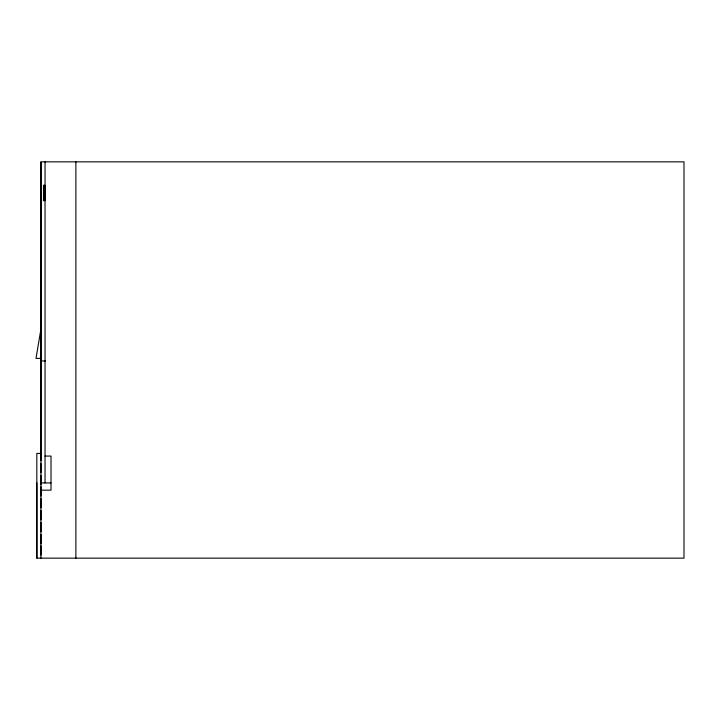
<?xml version="1.0" encoding="UTF-8"?>
<svg xmlns="http://www.w3.org/2000/svg" width="720" height="720" viewBox="0 0 720 720"><rect width="100%" height="100%" fill="white"/><g stroke="black" fill="none" stroke-linecap="round" stroke-linejoin="round"><path stroke-width="1.08" d="M40.95 162.081L40.95 460.773M45.045 185.256L43.461 185.256L43.461 186.345L45.045 186.336M45.045 187.308L43.461 187.308L43.461 188.397L45.045 188.388M43.461 189.351L45.045 189.351L43.461 189.36L43.461 190.44L45.045 190.431M43.461 190.314L45.045 190.368M45.045 191.412L43.461 191.412L43.461 192.492L45.045 192.492M43.461 192.33L45.045 192.33M45.045 193.455L43.461 193.455L43.461 194.535L45.045 194.535M43.461 195.498L45.045 195.498L43.461 195.507L43.461 196.587L45.045 196.587M45.045 197.55L43.461 197.55L43.461 198.63L45.045 198.621M45.045 199.602L43.461 199.602L43.461 200.673L45.045 200.673M41.157 358.398L36 358.398L40.536 331.443L40.536 193.779M40.95 360.972L45.315 360.954M40.95 453.42L36.828 453.42L36.828 558.153L684 558.153L684 161.847L40.95 161.847L40.95 558.153M45.045 456.075L51.021 456.075L51.021 490.167L40.95 490.167M40.95 463.446L40.95 472.734M40.95 475.407L40.95 484.695M40.95 482.922L51.021 482.922M40.95 486.783L40.95 496.071M40.95 498.555L40.95 507.843M40.95 510.525L40.95 519.813M40.95 522.486L40.95 531.774M40.95 534.447L40.95 543.735M40.95 545.823L40.95 555.111M75.888 161.847L75.888 558.153M45.045 161.847L45.045 482.94M36.855 482.922L36.855 558.153M45.045 191.583L43.461 191.583L45.045 191.61"/></g></svg>
